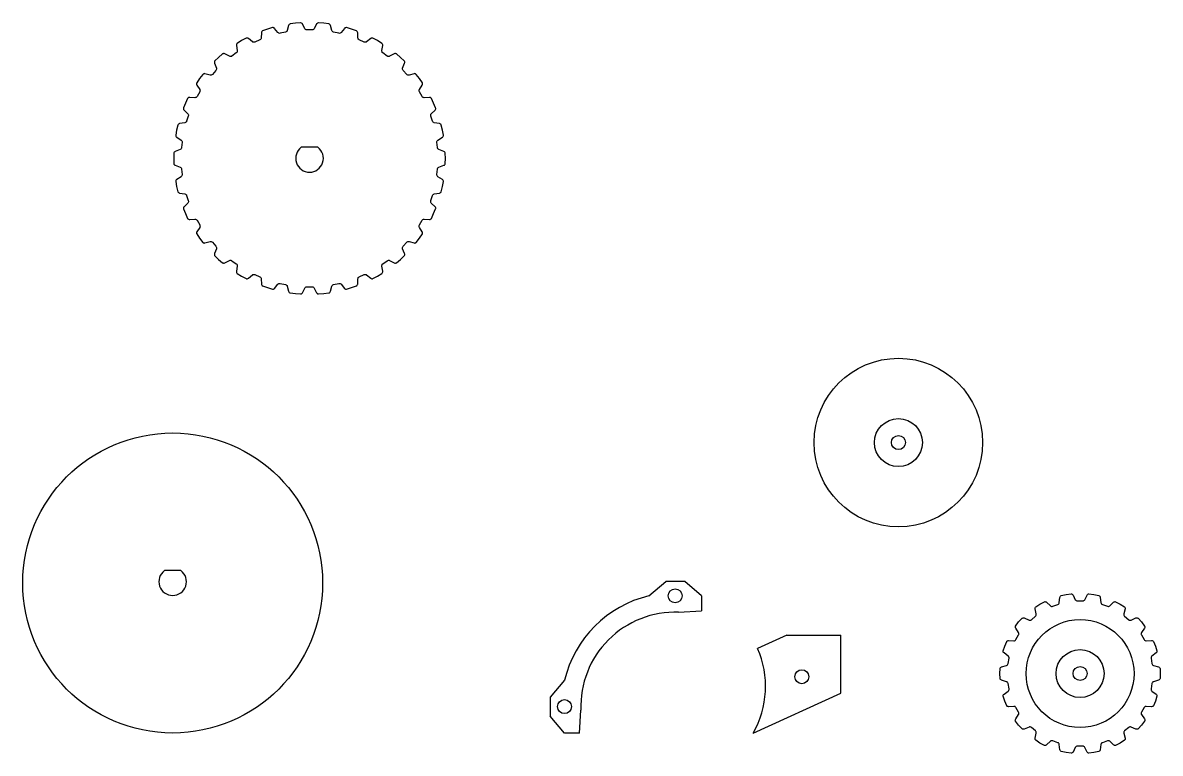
# Model space of a CAD drawing. Header units: inches. Extents: x 4 to 57.7, y -1.6 to 9.6.
# Drawn here: x 3.97 to 11.8, y 2.86 to 7.89 of the extents above; entities that cross this region are included whole.
import ezdxf

# ---------------------------------------------------------------- set-up
doc = ezdxf.new("R2010")
doc.units = ezdxf.units.IN
doc.header["$MEASUREMENT"] = 0
doc.layers.get('0').update_dxf_attribs({"lineweight": 25, "true_color": 0xffffff})

msp = doc.modelspace()

# ---------------------------------------------------------------- linework, layer by layer
at = {"color": 7, "true_color": 0x000000}
for p, q in [((5.6537, 7.8471), (5.6199, 7.8352)), ((5.688, 7.8573), (5.6537, 7.8471)), ((5.6913, 7.8576), (5.688, 7.8573)), ((5.6956, 7.8567), (5.6913, 7.8576)), ((5.6994, 7.8548), (5.6956, 7.8567)), ((5.7026, 7.8518), (5.6994, 7.8548)), ((5.7251, 7.8235), (5.7026, 7.8518)), ((5.7895, 7.8372), (5.7878, 7.8332)), ((5.7985, 7.8722), (5.7895, 7.8372)), ((5.8002, 7.8762), (5.7985, 7.8722)), ((5.8029, 7.8795), (5.8002, 7.8762)), ((5.8065, 7.8821), (5.8029, 7.8795)), ((5.8096, 7.8832), (5.8065, 7.8821)), ((5.8451, 7.8878), (5.8096, 7.8832)), ((5.8808, 7.8906), (5.8451, 7.8878)), ((5.884, 7.8902), (5.8808, 7.8906)), ((5.8881, 7.8885), (5.884, 7.8902)), ((5.8914, 7.8858), (5.8881, 7.8885)), ((5.8939, 7.8822), (5.8914, 7.8858)), ((5.91, 7.8499), (5.8939, 7.8822)), ((5.9125, 7.8463), (5.91, 7.8499)), ((5.9158, 7.8436), (5.9125, 7.8463)), ((5.9199, 7.8419), (5.9158, 7.8436)), ((5.9243, 7.8413), (5.9199, 7.8419)), ((5.9615, 7.8413), (5.9243, 7.8413)), ((5.966, 7.8419), (5.9615, 7.8413)), ((5.9701, 7.8436), (5.966, 7.8419)), ((5.9734, 7.8463), (5.9701, 7.8436)), ((5.9759, 7.8499), (5.9734, 7.8463)), ((5.992, 7.8822), (5.9759, 7.8499)), ((5.9945, 7.8858), (5.992, 7.8822)), ((5.9978, 7.8885), (5.9945, 7.8858)), ((6.0019, 7.8902), (5.9978, 7.8885)), ((6.0051, 7.8906), (6.0019, 7.8902)), ((6.0408, 7.8878), (6.0051, 7.8906)), ((6.0763, 7.8832), (6.0408, 7.8878)), ((6.0793, 7.8821), (6.0763, 7.8832)), ((6.0829, 7.8795), (6.0793, 7.8821)), ((6.0857, 7.8762), (6.0829, 7.8795)), ((6.0874, 7.8722), (6.0857, 7.8762)), ((6.0964, 7.8372), (6.0874, 7.8722)), ((6.098, 7.8332), (6.0964, 7.8372)), ((6.1833, 7.8518), (6.1608, 7.8235)), ((6.1865, 7.8548), (6.1833, 7.8518)), ((6.1903, 7.8567), (6.1865, 7.8548)), ((6.1946, 7.8576), (6.1903, 7.8567)), ((6.1979, 7.8573), (6.1946, 7.8576)), ((6.2322, 7.8471), (6.1979, 7.8573)), ((6.266, 7.8352), (6.2322, 7.8471)), ((5.4749, 7.7676), (5.4444, 7.7488)), ((5.5064, 7.7846), (5.4749, 7.7676)), ((5.5095, 7.7856), (5.5064, 7.7846)), ((5.5139, 7.7856), (5.5095, 7.7856)), ((5.5181, 7.7845), (5.5139, 7.7856)), ((5.5218, 7.7823), (5.5181, 7.7845)), ((5.5496, 7.7592), (5.5218, 7.7823)), ((5.5533, 7.757), (5.5496, 7.7592)), ((5.6002, 7.7724), (5.5662, 7.7572)), ((5.6041, 7.7748), (5.6002, 7.7724)), ((5.6071, 7.778), (5.6041, 7.7748)), ((5.609, 7.7818), (5.6071, 7.778)), ((5.6099, 7.7861), (5.609, 7.7818)), ((5.6114, 7.8222), (5.6099, 7.7861)), ((5.6122, 7.8264), (5.6114, 7.8222)), ((5.6142, 7.8303), (5.6122, 7.8264)), ((5.6172, 7.8335), (5.6142, 7.8303)), ((5.6199, 7.8352), (5.6172, 7.8335)), ((5.7282, 7.8205), (5.7251, 7.8235)), ((5.7321, 7.8186), (5.7282, 7.8205)), ((5.7364, 7.8177), (5.7321, 7.8186)), ((5.7409, 7.8181), (5.7364, 7.8177)), ((5.7773, 7.8258), (5.7409, 7.8181)), ((5.7815, 7.8273), (5.7773, 7.8258)), ((5.7851, 7.8299), (5.7815, 7.8273)), ((5.7878, 7.8332), (5.7851, 7.8299)), ((6.1008, 7.8299), (6.098, 7.8332)), ((6.1044, 7.8273), (6.1008, 7.8299)), ((6.1086, 7.8258), (6.1044, 7.8273)), ((6.145, 7.8181), (6.1086, 7.8258)), ((6.1495, 7.8177), (6.145, 7.8181)), ((6.1538, 7.8186), (6.1495, 7.8177)), ((6.1577, 7.8205), (6.1538, 7.8186)), ((6.1608, 7.8235), (6.1577, 7.8205)), ((6.2687, 7.8335), (6.266, 7.8352)), ((6.2717, 7.8303), (6.2687, 7.8335)), ((6.2737, 7.8264), (6.2717, 7.8303)), ((6.2745, 7.8222), (6.2737, 7.8264)), ((6.276, 7.7861), (6.2745, 7.8222)), ((6.2768, 7.7818), (6.276, 7.7861)), ((6.2788, 7.778), (6.2768, 7.7818)), ((6.2818, 7.7748), (6.2788, 7.778)), ((6.2856, 7.7724), (6.2818, 7.7748)), ((6.3196, 7.7572), (6.2856, 7.7724)), ((6.3362, 7.7592), (6.3325, 7.757)), ((6.3641, 7.7823), (6.3362, 7.7592)), ((6.3678, 7.7845), (6.3641, 7.7823)), ((6.372, 7.7856), (6.3678, 7.7845)), ((6.3764, 7.7856), (6.372, 7.7856)), ((6.3795, 7.7846), (6.3764, 7.7856)), ((6.411, 7.7676), (6.3795, 7.7846)), ((6.4415, 7.7488), (6.411, 7.7676)), ((5.4382, 7.6833), (5.4081, 7.6614)), ((5.4414, 7.6864), (5.4382, 7.6833)), ((5.4398, 7.7428), (5.4386, 7.7387)), ((5.4386, 7.7387), (5.4387, 7.7343)), ((5.4387, 7.7343), (5.4447, 7.6987)), ((5.442, 7.7466), (5.4398, 7.7428)), ((5.4437, 7.6902), (5.4414, 7.6864)), ((5.4444, 7.7488), (5.442, 7.7466)), ((5.4448, 7.6944), (5.4437, 7.6902)), ((5.4447, 7.6987), (5.4448, 7.6944)), ((5.5575, 7.7559), (5.5533, 7.757)), ((5.5619, 7.756), (5.5575, 7.7559)), ((5.5662, 7.7572), (5.5619, 7.756)), ((6.324, 7.756), (6.3196, 7.7572)), ((6.3284, 7.7559), (6.324, 7.756)), ((6.3325, 7.757), (6.3284, 7.7559)), ((6.4411, 7.6987), (6.4472, 7.7343)), ((6.4411, 7.6944), (6.4411, 7.6987)), ((6.4422, 7.6902), (6.4411, 7.6944)), ((6.4438, 7.7466), (6.4415, 7.7488)), ((6.4444, 7.6864), (6.4422, 7.6902)), ((6.4461, 7.7428), (6.4438, 7.7466)), ((6.4477, 7.6833), (6.4444, 7.6864)), ((6.4472, 7.7387), (6.4461, 7.7428)), ((6.4472, 7.7343), (6.4472, 7.7387)), ((6.4778, 7.6614), (6.4477, 7.6833)), ((5.2874, 7.621), (5.2871, 7.6167)), ((5.2871, 7.6167), (5.2881, 7.6125)), ((5.2888, 7.6252), (5.2874, 7.621)), ((5.2881, 7.6125), (5.3014, 7.5789)), ((5.2906, 7.6279), (5.2888, 7.6252)), ((5.3166, 7.6525), (5.2906, 7.6279)), ((5.3438, 7.6758), (5.3166, 7.6525)), ((5.3467, 7.6773), (5.3438, 7.6758)), ((5.351, 7.6783), (5.3467, 7.6773)), ((5.3553, 7.6781), (5.351, 7.6783)), ((5.3594, 7.6767), (5.3553, 7.6781)), ((5.3914, 7.6599), (5.3594, 7.6767)), ((5.3955, 7.6585), (5.3914, 7.6599)), ((5.3998, 7.6583), (5.3955, 7.6585)), ((5.4041, 7.6593), (5.3998, 7.6583)), ((5.4081, 7.6614), (5.4041, 7.6593)), ((6.4818, 7.6593), (6.4778, 7.6614)), ((6.4861, 7.6583), (6.4818, 7.6593)), ((6.4904, 7.6585), (6.4861, 7.6583)), ((6.4945, 7.6599), (6.4904, 7.6585)), ((6.5265, 7.6767), (6.4945, 7.6599)), ((6.5306, 7.6781), (6.5265, 7.6767)), ((6.5349, 7.6783), (6.5306, 7.6781)), ((6.5392, 7.6773), (6.5349, 7.6783)), ((6.542, 7.6758), (6.5392, 7.6773)), ((6.5693, 7.6525), (6.542, 7.6758)), ((6.5953, 7.6279), (6.5693, 7.6525)), ((6.5845, 7.5789), (6.5978, 7.6125)), ((6.5971, 7.6252), (6.5953, 7.6279)), ((6.5985, 7.621), (6.5971, 7.6252)), ((6.5978, 7.6125), (6.5987, 7.6167)), ((6.5987, 7.6167), (6.5985, 7.621)), ((5.2075, 7.5355), (5.1857, 7.5071)), ((5.2099, 7.5376), (5.2075, 7.5355)), ((5.2139, 7.5395), (5.2099, 7.5376)), ((5.2182, 7.5402), (5.2139, 7.5395)), ((5.2225, 7.5396), (5.2182, 7.5402)), ((5.2573, 7.5299), (5.2225, 7.5396)), ((5.2616, 7.5294), (5.2573, 7.5299)), ((5.2659, 7.5301), (5.2616, 7.5294)), ((5.2698, 7.5319), (5.2659, 7.5301)), ((5.2733, 7.5348), (5.2698, 7.5319)), ((5.2982, 7.5625), (5.2733, 7.5348)), ((5.3007, 7.5662), (5.2982, 7.5625)), ((5.3021, 7.5704), (5.3007, 7.5662)), ((5.3014, 7.5789), (5.3024, 7.5747)), ((5.3024, 7.5747), (5.3021, 7.5704)), ((6.5835, 7.5747), (6.5845, 7.5789)), ((6.5837, 7.5704), (6.5835, 7.5747)), ((6.5852, 7.5662), (6.5837, 7.5704)), ((6.5877, 7.5625), (6.5852, 7.5662)), ((6.6126, 7.5348), (6.5877, 7.5625)), ((6.616, 7.5319), (6.6126, 7.5348)), ((6.62, 7.5301), (6.616, 7.5319)), ((6.6243, 7.5294), (6.62, 7.5301)), ((6.6286, 7.5299), (6.6243, 7.5294)), ((6.6634, 7.5396), (6.6286, 7.5299)), ((6.6677, 7.5402), (6.6634, 7.5396)), ((6.672, 7.5395), (6.6677, 7.5402)), ((6.6759, 7.5376), (6.672, 7.5395)), ((6.6784, 7.5355), (6.6759, 7.5376)), ((6.7002, 7.5071), (6.6784, 7.5355)), ((5.1641, 7.4746), (5.1636, 7.4702)), ((5.1636, 7.4702), (5.1643, 7.466)), ((5.1654, 7.4776), (5.1641, 7.4746)), ((5.1643, 7.466), (5.1661, 7.462)), ((5.1857, 7.5071), (5.1654, 7.4776)), ((5.1661, 7.462), (5.1861, 7.4319)), ((6.6998, 7.4319), (6.7198, 7.462)), ((6.7205, 7.4776), (6.7002, 7.5071)), ((6.7198, 7.462), (6.7216, 7.466)), ((6.7217, 7.4746), (6.7205, 7.4776)), ((6.7216, 7.466), (6.7223, 7.4702)), ((6.7223, 7.4702), (6.7217, 7.4746)), ((5.1032, 7.37), (5.0878, 7.3376)), ((5.1052, 7.3725), (5.1032, 7.37)), ((5.1087, 7.3752), (5.1052, 7.3725)), ((5.1128, 7.3767), (5.1087, 7.3752)), ((5.1171, 7.3771), (5.1128, 7.3767)), ((5.1532, 7.3748), (5.1171, 7.3771)), ((5.1575, 7.3752), (5.1532, 7.3748)), ((5.1615, 7.3768), (5.1575, 7.3752)), ((5.165, 7.3794), (5.1615, 7.3768)), ((5.1678, 7.383), (5.165, 7.3794)), ((5.1864, 7.4152), (5.1678, 7.383)), ((5.1861, 7.4319), (5.1879, 7.428)), ((5.1881, 7.4194), (5.1864, 7.4152)), ((5.1879, 7.428), (5.1886, 7.4237)), ((5.1886, 7.4237), (5.1881, 7.4194)), ((6.6973, 7.4237), (6.6979, 7.428)), ((6.6978, 7.4194), (6.6973, 7.4237)), ((6.6995, 7.4152), (6.6978, 7.4194)), ((6.6979, 7.428), (6.6998, 7.4319)), ((6.7181, 7.383), (6.6995, 7.4152)), ((6.7209, 7.3794), (6.7181, 7.383)), ((6.7244, 7.3768), (6.7209, 7.3794)), ((6.7284, 7.3752), (6.7244, 7.3768)), ((6.7327, 7.3748), (6.7284, 7.3752)), ((6.7688, 7.3771), (6.7327, 7.3748)), ((6.7731, 7.3767), (6.7688, 7.3771)), ((6.7771, 7.3752), (6.7731, 7.3767)), ((6.7807, 7.3725), (6.7771, 7.3752)), ((6.7826, 7.37), (6.7807, 7.3725)), ((6.7981, 7.3376), (6.7826, 7.37)), ((5.0741, 7.3046), (5.0735, 7.3014)), ((5.0735, 7.3014), (5.0739, 7.297)), ((5.0739, 7.297), (5.0755, 7.2929)), ((5.0878, 7.3376), (5.0741, 7.3046)), ((5.0755, 7.2929), (5.0781, 7.2895)), ((5.0781, 7.2895), (5.1039, 7.2642)), ((6.782, 7.2642), (6.8078, 7.2895)), ((6.8118, 7.3046), (6.7981, 7.3376)), ((6.8078, 7.2895), (6.8104, 7.2929)), ((6.8104, 7.2929), (6.812, 7.297)), ((6.8123, 7.3014), (6.8118, 7.3046)), ((6.812, 7.297), (6.8123, 7.3014)), ((5.0961, 7.2125), (5.0942, 7.2084)), ((5.1076, 7.2479), (5.0961, 7.2125)), ((5.1039, 7.2642), (5.1065, 7.2607)), ((5.1065, 7.2607), (5.108, 7.2567)), ((5.1084, 7.2523), (5.1076, 7.2479)), ((5.108, 7.2567), (5.1084, 7.2523)), ((6.7775, 7.2523), (6.7779, 7.2567)), ((6.7783, 7.2479), (6.7775, 7.2523)), ((6.7779, 7.2567), (6.7794, 7.2607)), ((6.7898, 7.2125), (6.7783, 7.2479)), ((6.7794, 7.2607), (6.782, 7.2642)), ((6.7917, 7.2084), (6.7898, 7.2125)), ((5.0274, 7.1515), (5.0208, 7.1163)), ((5.0357, 7.1864), (5.0274, 7.1515)), ((5.0371, 7.1893), (5.0357, 7.1864)), ((5.04, 7.1926), (5.0371, 7.1893)), ((5.0436, 7.195), (5.04, 7.1926)), ((5.0478, 7.1962), (5.0436, 7.195)), ((5.0835, 7.2015), (5.0478, 7.1962)), ((5.0877, 7.2028), (5.0835, 7.2015)), ((5.0913, 7.2051), (5.0877, 7.2028)), ((5.0942, 7.2084), (5.0913, 7.2051)), ((6.7946, 7.2051), (6.7917, 7.2084)), ((6.7982, 7.2028), (6.7946, 7.2051)), ((6.8024, 7.2015), (6.7982, 7.2028)), ((6.8381, 7.1962), (6.8024, 7.2015)), ((6.8423, 7.195), (6.8381, 7.1962)), ((6.8459, 7.1926), (6.8423, 7.195)), ((6.8488, 7.1893), (6.8459, 7.1926)), ((6.8502, 7.1864), (6.8488, 7.1893)), ((6.8585, 7.1515), (6.8502, 7.1864)), ((6.8651, 7.1163), (6.8585, 7.1515)), ((5.0208, 7.1163), (5.0209, 7.1131)), ((5.0209, 7.1131), (5.0222, 7.1089)), ((5.0222, 7.1089), (5.0245, 7.1052)), ((5.0245, 7.1052), (5.0278, 7.1024)), ((5.0278, 7.1024), (5.0583, 7.083)), ((5.0583, 7.083), (5.0616, 7.0802)), ((5.0654, 7.0679), (5.0615, 7.0309)), ((5.0616, 7.0802), (5.0639, 7.0766)), ((5.0639, 7.0766), (5.0652, 7.0724)), ((5.0652, 7.0724), (5.0654, 7.0679)), ((6.8205, 7.0679), (6.8206, 7.0724)), ((6.8244, 7.0309), (6.8205, 7.0679)), ((6.8206, 7.0724), (6.8219, 7.0766)), ((6.8219, 7.0766), (6.8243, 7.0802)), ((6.8243, 7.0802), (6.8275, 7.083)), ((6.8275, 7.083), (6.8581, 7.1024)), ((6.8581, 7.1024), (6.8613, 7.1052)), ((6.8613, 7.1052), (6.8637, 7.1089)), ((6.8637, 7.1089), (6.865, 7.1131)), ((6.865, 7.1131), (6.8651, 7.1163)), ((5.0078, 6.9927), (5.0069, 6.9569)), ((5.0086, 6.9959), (5.0078, 6.9927)), ((5.0107, 6.9997), (5.0086, 6.9959)), ((5.0138, 7.0028), (5.0107, 6.9997)), ((5.0176, 7.0049), (5.0138, 7.0028)), ((5.0514, 7.0175), (5.0176, 7.0049)), ((5.0552, 7.0196), (5.0514, 7.0175)), ((5.0583, 7.0226), (5.0552, 7.0196)), ((5.0604, 7.0265), (5.0583, 7.0226)), ((5.0615, 7.0309), (5.0604, 7.0265)), ((6.8255, 7.0265), (6.8244, 7.0309)), ((6.8276, 7.0226), (6.8255, 7.0265)), ((6.8307, 7.0196), (6.8276, 7.0226)), ((6.8344, 7.0175), (6.8307, 7.0196)), ((6.8683, 7.0049), (6.8344, 7.0175)), ((6.8721, 7.0028), (6.8683, 7.0049)), ((6.8751, 6.9997), (6.8721, 7.0028)), ((6.8773, 6.9959), (6.8751, 6.9997)), ((6.8781, 6.9927), (6.8773, 6.9959)), ((6.879, 6.9569), (6.8781, 6.9927)), ((5.0069, 6.9569), (5.0078, 6.9211)), ((5.0078, 6.9211), (5.0086, 6.918)), ((5.0086, 6.918), (5.0107, 6.9141)), ((5.0107, 6.9141), (5.0138, 6.9111)), ((5.0138, 6.9111), (5.0176, 6.909)), ((5.0176, 6.909), (5.0514, 6.8964)), ((6.8344, 6.8964), (6.8683, 6.909)), ((6.8683, 6.909), (6.8721, 6.9111)), ((6.8721, 6.9111), (6.8751, 6.9141)), ((6.8751, 6.9141), (6.8773, 6.918)), ((6.8773, 6.918), (6.8781, 6.9211)), ((6.8781, 6.9211), (6.879, 6.9569)), ((5.0583, 6.8308), (5.0278, 6.8114)), ((5.0514, 6.8964), (5.0552, 6.8943)), ((5.0552, 6.8943), (5.0583, 6.8912)), ((5.0583, 6.8912), (5.0604, 6.8874)), ((5.0616, 6.8336), (5.0583, 6.8308)), ((5.0604, 6.8874), (5.0615, 6.883)), ((5.0615, 6.883), (5.0654, 6.846)), ((5.0639, 6.8373), (5.0616, 6.8336)), ((5.0652, 6.8415), (5.0639, 6.8373)), ((5.0654, 6.846), (5.0652, 6.8415)), ((6.8205, 6.846), (6.8244, 6.883)), ((6.8206, 6.8415), (6.8205, 6.846)), ((6.8219, 6.8373), (6.8206, 6.8415)), ((6.8243, 6.8336), (6.8219, 6.8373)), ((6.8275, 6.8308), (6.8243, 6.8336)), ((6.8244, 6.883), (6.8255, 6.8874)), ((6.8255, 6.8874), (6.8276, 6.8912)), ((6.8581, 6.8114), (6.8275, 6.8308)), ((6.8276, 6.8912), (6.8307, 6.8943)), ((6.8307, 6.8943), (6.8344, 6.8964)), ((5.0209, 6.8008), (5.0208, 6.7975)), ((5.0208, 6.7975), (5.0274, 6.7623)), ((5.0222, 6.8049), (5.0209, 6.8008)), ((5.0245, 6.8086), (5.0222, 6.8049)), ((5.0278, 6.8114), (5.0245, 6.8086)), ((5.0274, 6.7623), (5.0357, 6.7275)), ((6.8502, 6.7275), (6.8585, 6.7623)), ((6.8613, 6.8086), (6.8581, 6.8114)), ((6.8585, 6.7623), (6.8651, 6.7975)), ((6.8637, 6.805), (6.8613, 6.8086)), ((6.865, 6.8008), (6.8637, 6.805)), ((6.8651, 6.7975), (6.865, 6.8008)), ((5.0357, 6.7275), (5.0371, 6.7245)), ((5.0371, 6.7245), (5.04, 6.7212)), ((5.04, 6.7212), (5.0436, 6.7189)), ((5.0436, 6.7189), (5.0478, 6.7176)), ((5.0478, 6.7176), (5.0835, 6.7123)), ((5.0835, 6.7123), (5.0877, 6.7111)), ((5.0877, 6.7111), (5.0913, 6.7087)), ((5.0913, 6.7087), (5.0942, 6.7054)), ((5.0942, 6.7054), (5.0961, 6.7013)), ((5.0961, 6.7013), (5.1076, 6.6659)), ((5.1076, 6.6659), (5.1084, 6.6615)), ((6.7775, 6.6615), (6.7783, 6.6659)), ((6.7783, 6.6659), (6.7898, 6.7013)), ((6.7898, 6.7013), (6.7917, 6.7054)), ((6.7917, 6.7054), (6.7946, 6.7087)), ((6.7946, 6.7087), (6.7982, 6.7111)), ((6.7982, 6.7111), (6.8024, 6.7123)), ((6.8024, 6.7123), (6.8381, 6.7176)), ((6.8381, 6.7176), (6.8423, 6.7189)), ((6.8423, 6.7189), (6.8459, 6.7212)), ((6.8459, 6.7212), (6.8488, 6.7245)), ((6.8488, 6.7245), (6.8502, 6.7275)), ((5.0739, 6.6168), (5.0735, 6.6125)), ((5.0735, 6.6125), (5.0741, 6.6093)), ((5.0755, 6.6209), (5.0739, 6.6168)), ((5.0741, 6.6093), (5.0878, 6.5762)), ((5.0781, 6.6243), (5.0755, 6.6209)), ((5.1039, 6.6496), (5.0781, 6.6243)), ((5.1065, 6.6531), (5.1039, 6.6496)), ((5.108, 6.6571), (5.1065, 6.6531)), ((5.1084, 6.6615), (5.108, 6.6571)), ((6.7779, 6.6571), (6.7775, 6.6615)), ((6.7794, 6.6531), (6.7779, 6.6571)), ((6.782, 6.6496), (6.7794, 6.6531)), ((6.8078, 6.6243), (6.782, 6.6496)), ((6.7981, 6.5762), (6.8118, 6.6093)), ((6.8104, 6.6209), (6.8078, 6.6243)), ((6.812, 6.6168), (6.8104, 6.6209)), ((6.8118, 6.6093), (6.8123, 6.6125)), ((6.8123, 6.6125), (6.812, 6.6168)), ((5.0878, 6.5762), (5.1032, 6.5439)), ((5.1032, 6.5439), (5.1052, 6.5413)), ((5.1052, 6.5413), (5.1087, 6.5387)), ((5.1087, 6.5387), (5.1128, 6.5371)), ((5.1128, 6.5371), (5.1171, 6.5367)), ((5.1171, 6.5367), (5.1532, 6.539)), ((5.1532, 6.539), (5.1575, 6.5386)), ((5.1575, 6.5386), (5.1615, 6.5371)), ((5.1615, 6.5371), (5.165, 6.5344)), ((5.165, 6.5344), (5.1678, 6.5308)), ((5.1678, 6.5308), (5.1864, 6.4986)), ((6.6995, 6.4986), (6.7181, 6.5308)), ((6.7181, 6.5308), (6.7209, 6.5344)), ((6.7209, 6.5344), (6.7244, 6.5371)), ((6.7244, 6.5371), (6.7284, 6.5386)), ((6.7284, 6.5386), (6.7327, 6.539)), ((6.7327, 6.539), (6.7688, 6.5367)), ((6.7688, 6.5367), (6.7731, 6.5371)), ((6.7731, 6.5371), (6.7772, 6.5387)), ((6.7772, 6.5387), (6.7807, 6.5413)), ((6.7807, 6.5413), (6.7826, 6.5439)), ((6.7826, 6.5439), (6.7981, 6.5762)), ((5.1643, 6.4479), (5.1636, 6.4436)), ((5.1636, 6.4436), (5.1641, 6.4392)), ((5.1641, 6.4392), (5.1654, 6.4362)), ((5.1661, 6.4518), (5.1643, 6.4479)), ((5.1654, 6.4362), (5.1857, 6.4067)), ((5.1861, 6.4819), (5.1661, 6.4518)), ((5.1879, 6.4858), (5.1861, 6.4819)), ((5.1864, 6.4986), (5.1881, 6.4944)), ((5.1886, 6.4901), (5.1879, 6.4858)), ((5.1881, 6.4944), (5.1886, 6.4901)), ((6.6973, 6.4901), (6.6978, 6.4944)), ((6.6979, 6.4858), (6.6973, 6.4901)), ((6.6978, 6.4944), (6.6995, 6.4986)), ((6.6998, 6.4819), (6.6979, 6.4858)), ((6.7198, 6.4518), (6.6998, 6.4819)), ((6.7002, 6.4067), (6.7205, 6.4362)), ((6.7216, 6.4479), (6.7198, 6.4518)), ((6.7205, 6.4362), (6.7217, 6.4392)), ((6.7223, 6.4436), (6.7216, 6.4479)), ((6.7217, 6.4392), (6.7223, 6.4436)), ((5.1857, 6.4067), (5.2075, 6.3783)), ((5.2075, 6.3783), (5.2099, 6.3762)), ((5.2099, 6.3762), (5.2139, 6.3744)), ((5.2139, 6.3744), (5.2182, 6.3737)), ((5.2182, 6.3737), (5.2225, 6.3742)), ((5.2225, 6.3742), (5.2573, 6.3839)), ((5.2573, 6.3839), (5.2616, 6.3844)), ((5.2616, 6.3844), (5.2659, 6.3837)), ((5.2659, 6.3837), (5.2698, 6.3819)), ((5.2698, 6.3819), (5.2733, 6.379)), ((5.2733, 6.379), (5.2982, 6.3513)), ((5.2982, 6.3513), (5.3007, 6.3476)), ((6.5852, 6.3476), (6.5877, 6.3513)), ((6.5877, 6.3513), (6.6126, 6.379)), ((6.6126, 6.379), (6.616, 6.3819)), ((6.616, 6.3819), (6.62, 6.3837)), ((6.62, 6.3837), (6.6243, 6.3844)), ((6.6243, 6.3844), (6.6286, 6.3839)), ((6.6286, 6.3839), (6.6634, 6.3742)), ((6.6634, 6.3742), (6.6677, 6.3737)), ((6.6677, 6.3737), (6.672, 6.3744)), ((6.672, 6.3744), (6.6759, 6.3762)), ((6.6759, 6.3762), (6.6784, 6.3783)), ((6.6784, 6.3783), (6.7002, 6.4067)), ((5.2881, 6.3013), (5.2871, 6.2971)), ((5.2871, 6.2971), (5.2874, 6.2928)), ((5.2874, 6.2928), (5.2888, 6.2886)), ((5.3014, 6.3349), (5.2881, 6.3013)), ((5.2888, 6.2886), (5.2906, 6.2859)), ((5.2906, 6.2859), (5.3166, 6.2613)), ((5.3007, 6.3476), (5.3021, 6.3435)), ((5.3024, 6.3391), (5.3014, 6.3349)), ((5.3021, 6.3435), (5.3024, 6.3391)), ((6.5693, 6.2613), (6.5953, 6.2859)), ((6.5835, 6.3391), (6.5837, 6.3435)), ((6.5845, 6.3349), (6.5835, 6.3391)), ((6.5837, 6.3435), (6.5852, 6.3476)), ((6.5978, 6.3013), (6.5845, 6.3349)), ((6.5953, 6.2859), (6.5971, 6.2886)), ((6.5971, 6.2886), (6.5985, 6.2928)), ((6.5988, 6.2971), (6.5978, 6.3013)), ((6.5985, 6.2928), (6.5988, 6.2971)), ((5.3166, 6.2613), (5.3438, 6.238)), ((5.3438, 6.238), (5.3467, 6.2365)), ((5.3467, 6.2365), (5.351, 6.2355)), ((5.351, 6.2355), (5.3553, 6.2357)), ((5.3553, 6.2357), (5.3594, 6.2371)), ((5.3594, 6.2371), (5.3914, 6.2539)), ((5.3914, 6.2539), (5.3955, 6.2553)), ((5.3955, 6.2553), (5.3998, 6.2555)), ((5.3998, 6.2555), (5.4041, 6.2545)), ((5.4041, 6.2545), (5.4081, 6.2524)), ((5.4081, 6.2524), (5.4382, 6.2305)), ((5.4382, 6.2305), (5.4414, 6.2274)), ((5.4447, 6.2151), (5.4387, 6.1795)), ((5.4414, 6.2274), (5.4437, 6.2236)), ((5.4437, 6.2236), (5.4448, 6.2195)), ((5.4448, 6.2195), (5.4447, 6.2151)), ((6.4411, 6.2195), (6.4422, 6.2236)), ((6.4411, 6.2151), (6.4411, 6.2195)), ((6.4472, 6.1795), (6.4411, 6.2151)), ((6.4422, 6.2236), (6.4444, 6.2274)), ((6.4444, 6.2274), (6.4477, 6.2305)), ((6.4477, 6.2305), (6.4778, 6.2524)), ((6.4778, 6.2524), (6.4818, 6.2545)), ((6.4818, 6.2545), (6.4861, 6.2555)), ((6.4861, 6.2555), (6.4904, 6.2553)), ((6.4904, 6.2553), (6.4945, 6.2539)), ((6.4945, 6.2539), (6.5265, 6.2371)), ((6.5265, 6.2371), (6.5306, 6.2357)), ((6.5306, 6.2357), (6.5349, 6.2355)), ((6.5349, 6.2355), (6.5392, 6.2365)), ((6.5392, 6.2365), (6.542, 6.238)), ((6.542, 6.238), (6.5693, 6.2613)), ((5.4387, 6.1795), (5.4386, 6.1752)), ((5.4386, 6.1752), (5.4398, 6.171)), ((5.4398, 6.171), (5.442, 6.1672)), ((5.442, 6.1672), (5.4444, 6.165)), ((5.4444, 6.165), (5.4749, 6.1463)), ((5.4749, 6.1463), (5.5064, 6.1292)), ((5.5064, 6.1292), (5.5095, 6.1283)), ((5.5095, 6.1283), (5.5139, 6.1282)), ((5.5139, 6.1282), (5.5181, 6.1293)), ((5.5181, 6.1293), (5.5218, 6.1315)), ((5.5218, 6.1315), (5.5496, 6.1546)), ((5.5496, 6.1546), (5.5533, 6.1568)), ((5.5533, 6.1568), (5.5575, 6.1579)), ((5.5575, 6.1579), (5.5619, 6.1578)), ((5.5619, 6.1578), (5.5662, 6.1566)), ((5.5662, 6.1566), (5.6002, 6.1414)), ((5.6002, 6.1414), (5.6041, 6.1391)), ((5.6041, 6.1391), (5.6071, 6.1359)), ((5.6071, 6.1359), (5.609, 6.132)), ((5.609, 6.132), (5.6099, 6.1278)), ((5.6099, 6.1278), (5.6114, 6.0917)), ((6.2745, 6.0917), (6.276, 6.1278)), ((6.276, 6.1278), (6.2768, 6.132)), ((6.2768, 6.132), (6.2788, 6.1359)), ((6.2788, 6.1359), (6.2818, 6.1391)), ((6.2818, 6.1391), (6.2856, 6.1414)), ((6.2856, 6.1414), (6.3196, 6.1566)), ((6.3196, 6.1566), (6.324, 6.1578)), ((6.324, 6.1578), (6.3284, 6.1579)), ((6.3284, 6.1579), (6.3325, 6.1568)), ((6.3325, 6.1568), (6.3362, 6.1546)), ((6.3362, 6.1546), (6.3641, 6.1315)), ((6.3641, 6.1315), (6.3678, 6.1293)), ((6.3678, 6.1293), (6.372, 6.1282)), ((6.372, 6.1282), (6.3764, 6.1283)), ((6.3764, 6.1283), (6.3795, 6.1292)), ((6.3795, 6.1292), (6.411, 6.1463)), ((6.411, 6.1463), (6.4415, 6.165)), ((6.4415, 6.165), (6.4439, 6.1672)), ((6.4439, 6.1672), (6.4461, 6.171)), ((6.4461, 6.171), (6.4472, 6.1752)), ((6.4472, 6.1752), (6.4472, 6.1795)), ((5.6114, 6.0917), (5.6122, 6.0874)), ((5.6122, 6.0874), (5.6142, 6.0836)), ((5.6142, 6.0836), (5.6172, 6.0803)), ((5.6172, 6.0803), (5.6199, 6.0786)), ((5.6199, 6.0786), (5.6537, 6.0667)), ((5.6537, 6.0667), (5.688, 6.0565)), ((5.688, 6.0565), (5.6913, 6.0563)), ((5.6913, 6.0563), (5.6956, 6.0571)), ((5.6956, 6.0571), (5.6994, 6.0591)), ((5.6994, 6.0591), (5.7026, 6.062)), ((5.7026, 6.062), (5.7251, 6.0903)), ((5.7251, 6.0903), (5.7282, 6.0933)), ((5.7282, 6.0933), (5.7321, 6.0952)), ((5.7321, 6.0952), (5.7364, 6.0961)), ((5.7364, 6.0961), (5.7409, 6.0958)), ((5.7409, 6.0958), (5.7773, 6.088)), ((5.7773, 6.088), (5.7815, 6.0865)), ((5.7815, 6.0865), (5.7851, 6.084)), ((5.7851, 6.084), (5.7878, 6.0806)), ((5.7878, 6.0806), (5.7895, 6.0766)), ((5.7895, 6.0766), (5.7985, 6.0416)), ((5.7985, 6.0416), (5.8002, 6.0376)), ((5.8002, 6.0376), (5.8029, 6.0343)), ((5.8939, 6.0316), (5.91, 6.064)), ((5.91, 6.064), (5.9125, 6.0675)), ((5.9125, 6.0675), (5.9158, 6.0702)), ((5.9158, 6.0702), (5.9199, 6.0719)), ((5.9199, 6.0719), (5.9243, 6.0726)), ((5.9243, 6.0726), (5.9615, 6.0726)), ((5.9615, 6.0726), (5.966, 6.0719)), ((5.966, 6.0719), (5.9701, 6.0702)), ((5.9701, 6.0702), (5.9734, 6.0675)), ((5.9734, 6.0675), (5.9759, 6.064)), ((5.9759, 6.064), (5.992, 6.0316)), ((6.0829, 6.0343), (6.0857, 6.0376)), ((6.0857, 6.0376), (6.0874, 6.0416)), ((6.0874, 6.0416), (6.0964, 6.0766)), ((6.0964, 6.0766), (6.098, 6.0806)), ((6.098, 6.0806), (6.1008, 6.084)), ((6.1008, 6.084), (6.1044, 6.0865)), ((6.1044, 6.0865), (6.1086, 6.088)), ((6.1086, 6.088), (6.145, 6.0958)), ((6.145, 6.0958), (6.1495, 6.0961)), ((6.1495, 6.0961), (6.1538, 6.0952)), ((6.1538, 6.0952), (6.1577, 6.0933)), ((6.1577, 6.0933), (6.1608, 6.0903)), ((6.1608, 6.0903), (6.1833, 6.062)), ((6.1833, 6.062), (6.1865, 6.0591)), ((6.1865, 6.0591), (6.1903, 6.0571)), ((6.1903, 6.0571), (6.1946, 6.0563)), ((6.1946, 6.0563), (6.1979, 6.0565)), ((6.1979, 6.0565), (6.2322, 6.0667)), ((6.2322, 6.0667), (6.266, 6.0786)), ((6.266, 6.0786), (6.2687, 6.0803)), ((6.2687, 6.0803), (6.2717, 6.0836)), ((6.2717, 6.0836), (6.2737, 6.0874)), ((6.2737, 6.0874), (6.2745, 6.0917)), ((5.8029, 6.0343), (5.8065, 6.0318)), ((5.8065, 6.0318), (5.8096, 6.0307)), ((5.8096, 6.0307), (5.8451, 6.026)), ((5.8451, 6.026), (5.8808, 6.0232)), ((5.8808, 6.0232), (5.884, 6.0236)), ((5.884, 6.0236), (5.8881, 6.0253)), ((5.8881, 6.0253), (5.8914, 6.028)), ((5.8914, 6.028), (5.8939, 6.0316)), ((5.992, 6.0316), (5.9945, 6.028)), ((5.9945, 6.028), (5.9978, 6.0253)), ((5.9978, 6.0253), (6.0019, 6.0236)), ((6.0019, 6.0236), (6.0051, 6.0232)), ((6.0051, 6.0232), (6.0408, 6.026)), ((6.0408, 6.026), (6.0763, 6.0307)), ((6.0763, 6.0307), (6.0794, 6.0318)), ((6.0794, 6.0318), (6.0829, 6.0343)), ((8.2805, 3.9444), (8.3968, 4.0436)), ((8.528, 4.0436), (8.3968, 4.0436)), ((8.6443, 3.9444), (8.528, 4.0436)), ((8.6443, 3.9444), (8.6443, 3.8417)), ((11.1085, 3.8983), (11.1125, 3.9339)), ((11.1125, 3.9339), (11.1136, 3.9381)), ((11.1136, 3.9381), (11.1158, 3.9417)), ((11.1158, 3.9417), (11.119, 3.9447)), ((11.119, 3.9447), (11.1215, 3.946)), ((11.1215, 3.946), (11.1557, 3.9536)), ((11.1557, 3.9536), (11.1906, 3.9582)), ((11.1906, 3.9582), (11.1933, 3.9578)), ((11.1933, 3.9578), (11.1973, 3.9561)), ((11.1973, 3.9561), (11.2006, 3.9534)), ((11.2006, 3.9534), (11.2031, 3.9499)), ((11.2031, 3.9499), (11.219, 3.9178)), ((11.2843, 3.9178), (11.3002, 3.9499)), ((11.3002, 3.9499), (11.3027, 3.9534)), ((11.3027, 3.9534), (11.306, 3.9561)), ((11.306, 3.9561), (11.31, 3.9578)), ((11.31, 3.9578), (11.3128, 3.9582)), ((11.3128, 3.9582), (11.3476, 3.9536)), ((11.3476, 3.9536), (11.3819, 3.946)), ((11.3819, 3.946), (11.3843, 3.9447)), ((11.3843, 3.9447), (11.3875, 3.9417)), ((11.3875, 3.9417), (11.3897, 3.9381)), ((11.3897, 3.9381), (11.3908, 3.9339)), ((11.3908, 3.9339), (11.3948, 3.8983)), ((8.486, 3.832), (8.6443, 3.8417)), ((10.9412, 3.859), (10.942, 3.8632)), ((10.9416, 3.8547), (10.9412, 3.859)), ((10.95, 3.8199), (10.9416, 3.8547)), ((10.942, 3.8632), (10.944, 3.8671)), ((10.944, 3.8671), (10.9458, 3.8691)), ((10.9458, 3.8691), (10.9755, 3.888)), ((10.9755, 3.888), (11.0066, 3.9042)), ((11.0066, 3.9042), (11.0093, 3.9048)), ((11.0093, 3.9048), (11.0136, 3.9045)), ((11.0136, 3.9045), (11.0177, 3.9032)), ((11.0177, 3.9032), (11.0212, 3.9007)), ((11.0212, 3.9007), (11.0472, 3.876)), ((11.0472, 3.876), (11.0507, 3.8735)), ((11.0507, 3.8735), (11.0547, 3.8722)), ((11.0547, 3.8722), (11.059, 3.8719)), ((11.059, 3.8719), (11.0634, 3.8729)), ((11.0634, 3.8729), (11.0981, 3.8855)), ((11.0981, 3.8855), (11.102, 3.8876)), ((11.102, 3.8876), (11.1052, 3.8905)), ((11.1052, 3.8905), (11.1074, 3.8942)), ((11.1074, 3.8942), (11.1085, 3.8983)), ((11.219, 3.9178), (11.2215, 3.9143)), ((11.2215, 3.9143), (11.2248, 3.9116)), ((11.2248, 3.9116), (11.2288, 3.9099)), ((11.2288, 3.9099), (11.2332, 3.9093)), ((11.2332, 3.9093), (11.2701, 3.9093)), ((11.2701, 3.9093), (11.2745, 3.9099)), ((11.2745, 3.9099), (11.2785, 3.9116)), ((11.2785, 3.9116), (11.2819, 3.9143)), ((11.2819, 3.9143), (11.2843, 3.9178)), ((11.3948, 3.8983), (11.3959, 3.8942)), ((11.3959, 3.8942), (11.3981, 3.8905)), ((11.3981, 3.8905), (11.4013, 3.8876)), ((11.4013, 3.8876), (11.4053, 3.8855)), ((11.4053, 3.8855), (11.4399, 3.8729)), ((11.4399, 3.8729), (11.4443, 3.8719)), ((11.4443, 3.8719), (11.4486, 3.8722)), ((11.4486, 3.8722), (11.4527, 3.8735)), ((11.4527, 3.8735), (11.4562, 3.876)), ((11.4562, 3.876), (11.4821, 3.9007)), ((11.4821, 3.9007), (11.4856, 3.9032)), ((11.4856, 3.9032), (11.4897, 3.9045)), ((11.4897, 3.9045), (11.494, 3.9048)), ((11.494, 3.9048), (11.4967, 3.9042)), ((11.4967, 3.9042), (11.5279, 3.888)), ((11.5279, 3.888), (11.5575, 3.8691)), ((11.5618, 3.8547), (11.5534, 3.8199)), ((11.5575, 3.8691), (11.5594, 3.8671)), ((11.5594, 3.8671), (11.5613, 3.8632)), ((11.5613, 3.8632), (11.5622, 3.859)), ((11.5622, 3.859), (11.5618, 3.8547)), ((10.8071, 3.7368), (10.8285, 3.7646)), ((10.8285, 3.7646), (10.8522, 3.7905)), ((10.8522, 3.7905), (10.8546, 3.792)), ((10.8546, 3.792), (10.8587, 3.7933)), ((10.8587, 3.7933), (10.863, 3.7934)), ((10.863, 3.7934), (10.8671, 3.7923)), ((10.8671, 3.7923), (10.8999, 3.7779)), ((10.8999, 3.7779), (10.9041, 3.7768)), ((10.9041, 3.7768), (10.9084, 3.7769)), ((10.9084, 3.7769), (10.9125, 3.7782)), ((10.9125, 3.7782), (10.9163, 3.7806)), ((10.9163, 3.7806), (10.9445, 3.8042)), ((10.9445, 3.8042), (10.9475, 3.8076)), ((10.9475, 3.8076), (10.9495, 3.8114)), ((10.9495, 3.8114), (10.9503, 3.8156)), ((10.9503, 3.8156), (10.95, 3.8199)), ((11.5534, 3.8199), (11.553, 3.8156)), ((11.553, 3.8156), (11.5538, 3.8114)), ((11.5538, 3.8114), (11.5558, 3.8076)), ((11.5558, 3.8076), (11.5588, 3.8042)), ((11.5588, 3.8042), (11.587, 3.7806)), ((11.587, 3.7806), (11.5908, 3.7782)), ((11.5908, 3.7782), (11.595, 3.7769)), ((11.595, 3.7769), (11.5993, 3.7768)), ((11.5993, 3.7768), (11.6034, 3.7779)), ((11.6034, 3.7779), (11.6362, 3.7923)), ((11.6362, 3.7923), (11.6403, 3.7934)), ((11.6403, 3.7934), (11.6446, 3.7933)), ((11.6446, 3.7933), (11.6488, 3.792)), ((11.6488, 3.792), (11.6511, 3.7905)), ((11.6511, 3.7905), (11.6748, 3.7646)), ((11.6748, 3.7646), (11.6962, 3.7368)), ((10.8055, 3.7299), (10.8061, 3.7342)), ((10.8062, 3.7257), (10.8055, 3.7299)), ((10.8061, 3.7342), (10.8071, 3.7368)), ((10.808, 3.7218), (10.8062, 3.7257)), ((10.8278, 3.692), (10.808, 3.7218)), ((10.8296, 3.6881), (10.8278, 3.692)), ((10.8303, 3.6839), (10.8296, 3.6881)), ((10.8298, 3.6795), (10.8303, 3.6839)), ((11.6737, 3.6881), (11.673, 3.6839)), ((11.673, 3.6839), (11.6736, 3.6795)), ((11.6755, 3.692), (11.6737, 3.6881)), ((11.6953, 3.7218), (11.6755, 3.692)), ((11.6971, 3.7257), (11.6953, 3.7218)), ((11.6962, 3.7368), (11.6973, 3.7342)), ((11.6978, 3.7299), (11.6971, 3.7257)), ((11.6973, 3.7342), (11.6978, 3.7299)), ((9.2305, 3.6728), (9.0303, 3.5816)), ((9.2305, 3.6728), (9.6042, 3.6728)), ((9.6042, 3.2754), (9.6042, 3.6728)), ((10.7326, 3.5985), (10.746, 3.6309)), ((10.746, 3.6309), (10.7477, 3.6331)), ((10.7477, 3.6331), (10.7512, 3.6357)), ((10.7512, 3.6357), (10.7552, 3.6373)), ((10.7552, 3.6373), (10.7594, 3.6377)), ((10.7594, 3.6377), (10.7952, 3.6354)), ((10.7952, 3.6354), (10.7994, 3.6358)), ((10.7994, 3.6358), (10.8034, 3.6373)), ((10.8034, 3.6373), (10.8069, 3.6399)), ((10.8069, 3.6399), (10.8096, 3.6435)), ((10.8096, 3.6435), (10.8281, 3.6754)), ((10.8281, 3.6754), (10.8298, 3.6795)), ((11.6736, 3.6795), (11.6753, 3.6754)), ((11.6753, 3.6754), (11.6937, 3.6435)), ((11.6937, 3.6435), (11.6964, 3.6399)), ((11.6964, 3.6399), (11.6999, 3.6373)), ((11.6999, 3.6373), (11.7039, 3.6358)), ((11.7039, 3.6358), (11.7082, 3.6354)), ((11.7082, 3.6354), (11.7439, 3.6377)), ((11.7439, 3.6377), (11.7482, 3.6373)), ((11.7482, 3.6373), (11.7522, 3.6357)), ((11.7522, 3.6357), (11.7556, 3.6331)), ((11.7556, 3.6331), (11.7573, 3.6309)), ((11.7573, 3.6309), (11.7708, 3.5985)), ((10.7219, 3.5622), (10.722, 3.565)), ((10.7229, 3.558), (10.7219, 3.5622)), ((10.722, 3.565), (10.7326, 3.5985)), ((10.7249, 3.5543), (10.7229, 3.558)), ((10.728, 3.5512), (10.7249, 3.5543)), ((10.7568, 3.53), (10.728, 3.5512)), ((10.7598, 3.5269), (10.7568, 3.53)), ((10.7619, 3.5232), (10.7598, 3.5269)), ((11.7435, 3.5269), (11.7415, 3.5232)), ((11.7465, 3.53), (11.7435, 3.5269)), ((11.7754, 3.5512), (11.7465, 3.53)), ((11.7708, 3.5985), (11.7813, 3.565)), ((11.7784, 3.5543), (11.7754, 3.5512)), ((11.7805, 3.558), (11.7784, 3.5543)), ((11.7814, 3.5622), (11.7805, 3.558)), ((11.7813, 3.565), (11.7814, 3.5622)), ((10.7016, 3.4473), (10.704, 3.4509)), ((10.704, 3.4509), (10.7072, 3.4537)), ((10.7072, 3.4537), (10.7111, 3.4555)), ((10.7111, 3.4555), (10.7454, 3.4657)), ((10.7454, 3.4657), (10.7493, 3.4675)), ((10.7493, 3.4675), (10.7525, 3.4703)), ((10.7525, 3.4703), (10.7549, 3.4739)), ((10.7549, 3.4739), (10.7563, 3.4782)), ((10.7563, 3.4782), (10.7627, 3.5145)), ((10.7629, 3.519), (10.7619, 3.5232)), ((10.7627, 3.5145), (10.7629, 3.519)), ((11.7415, 3.5232), (11.7405, 3.519)), ((11.7405, 3.519), (11.7406, 3.5145)), ((11.7406, 3.5145), (11.747, 3.4782)), ((11.747, 3.4782), (11.7484, 3.4739)), ((11.7484, 3.4739), (11.7508, 3.4703)), ((11.7508, 3.4703), (11.754, 3.4675)), ((11.754, 3.4675), (11.7579, 3.4657)), ((11.7579, 3.4657), (11.7922, 3.4555)), ((11.7922, 3.4555), (11.7961, 3.4537)), ((11.7961, 3.4537), (11.7993, 3.4509)), ((11.7993, 3.4509), (11.8017, 3.4473)), ((10.6992, 3.4096), (10.7008, 3.4446)), ((10.7008, 3.3745), (10.6992, 3.4096)), ((10.7008, 3.4446), (10.7016, 3.4473)), ((10.7016, 3.3718), (10.7008, 3.3745)), ((10.704, 3.3682), (10.7016, 3.3718)), ((11.8017, 3.3718), (11.7993, 3.3682)), ((11.8017, 3.4473), (11.8026, 3.4446)), ((11.8026, 3.3745), (11.8017, 3.3718)), ((11.8026, 3.4446), (11.8041, 3.4096)), ((11.8041, 3.4096), (11.8026, 3.3745)), ((7.6999, 3.3638), (7.6007, 3.2475)), ((10.7072, 3.3654), (10.704, 3.3682)), ((10.7111, 3.3636), (10.7072, 3.3654)), ((10.7454, 3.3534), (10.7111, 3.3636)), ((10.7493, 3.3516), (10.7454, 3.3534)), ((10.7525, 3.3488), (10.7493, 3.3516)), ((10.7549, 3.3452), (10.7525, 3.3488)), ((10.7563, 3.3409), (10.7549, 3.3452)), ((10.7627, 3.3046), (10.7563, 3.3409)), ((10.7568, 3.2891), (10.7598, 3.2922)), ((10.7598, 3.2922), (10.7619, 3.2959)), ((10.7619, 3.2959), (10.7629, 3.3002)), ((10.7629, 3.3002), (10.7627, 3.3046)), ((11.7406, 3.3046), (11.7405, 3.3002)), ((11.7405, 3.3002), (11.7415, 3.2959)), ((11.747, 3.3409), (11.7406, 3.3046)), ((11.7415, 3.2959), (11.7435, 3.2922)), ((11.7435, 3.2922), (11.7465, 3.2891)), ((11.7484, 3.3452), (11.747, 3.3409)), ((11.7508, 3.3488), (11.7484, 3.3452)), ((11.754, 3.3516), (11.7508, 3.3488)), ((11.7579, 3.3534), (11.754, 3.3516)), ((11.7922, 3.3636), (11.7579, 3.3534)), ((11.7961, 3.3654), (11.7922, 3.3636)), ((11.7993, 3.3682), (11.7961, 3.3654)), ((7.6007, 3.2475), (7.6007, 3.1163)), ((9, 3), (9.6042, 3.2754)), ((10.7219, 3.2569), (10.7229, 3.2611)), ((10.722, 3.2541), (10.7219, 3.2569)), ((10.7326, 3.2206), (10.722, 3.2541)), ((10.7229, 3.2611), (10.7249, 3.2649)), ((10.7249, 3.2649), (10.728, 3.2679)), ((10.728, 3.2679), (10.7568, 3.2891)), ((10.746, 3.1882), (10.7326, 3.2206)), ((11.7465, 3.2891), (11.7754, 3.2679)), ((11.7708, 3.2206), (11.7573, 3.1882)), ((11.7813, 3.2541), (11.7708, 3.2206)), ((11.7754, 3.2679), (11.7784, 3.2649)), ((11.7784, 3.2649), (11.7805, 3.2611)), ((11.7805, 3.2611), (11.7814, 3.2569)), ((11.7814, 3.2569), (11.7813, 3.2541)), ((7.8026, 3), (7.8123, 3.1583)), ((10.7477, 3.186), (10.746, 3.1882)), ((10.7512, 3.1834), (10.7477, 3.186)), ((10.7552, 3.1818), (10.7512, 3.1834)), ((10.7594, 3.1815), (10.7552, 3.1818)), ((10.7952, 3.1837), (10.7594, 3.1815)), ((10.7994, 3.1833), (10.7952, 3.1837)), ((10.8034, 3.1818), (10.7994, 3.1833)), ((10.8069, 3.1792), (10.8034, 3.1818)), ((10.8096, 3.1756), (10.8069, 3.1792)), ((10.8281, 3.1437), (10.8096, 3.1756)), ((10.8298, 3.1396), (10.8281, 3.1437)), ((10.8296, 3.131), (10.8303, 3.1353)), ((10.8303, 3.1353), (10.8298, 3.1396)), ((11.6736, 3.1396), (11.673, 3.1353)), ((11.673, 3.1353), (11.6737, 3.131)), ((11.6753, 3.1437), (11.6736, 3.1396)), ((11.6937, 3.1756), (11.6753, 3.1437)), ((11.6964, 3.1792), (11.6937, 3.1756)), ((11.6999, 3.1818), (11.6964, 3.1792)), ((11.7039, 3.1833), (11.6999, 3.1818)), ((11.7082, 3.1837), (11.7039, 3.1833)), ((11.7439, 3.1815), (11.7082, 3.1837)), ((11.7482, 3.1818), (11.7439, 3.1815)), ((11.7522, 3.1834), (11.7482, 3.1818)), ((11.7556, 3.186), (11.7522, 3.1834)), ((11.7573, 3.1882), (11.7556, 3.186)), ((7.6999, 3), (7.6007, 3.1163)), ((10.8055, 3.0892), (10.8062, 3.0934)), ((10.8061, 3.0849), (10.8055, 3.0892)), ((10.8071, 3.0823), (10.8061, 3.0849)), ((10.8062, 3.0934), (10.808, 3.0973)), ((10.8285, 3.0545), (10.8071, 3.0823)), ((10.808, 3.0973), (10.8278, 3.1271)), ((10.8278, 3.1271), (10.8296, 3.131)), ((11.6737, 3.131), (11.6755, 3.1271)), ((11.6962, 3.0823), (11.6748, 3.0545)), ((11.6755, 3.1271), (11.6953, 3.0973)), ((11.6953, 3.0973), (11.6971, 3.0934)), ((11.6973, 3.0849), (11.6962, 3.0823)), ((11.6971, 3.0934), (11.6978, 3.0892)), ((11.6978, 3.0892), (11.6973, 3.0849)), ((7.8026, 3), (7.6999, 3)), ((10.8522, 3.0286), (10.8285, 3.0545)), ((10.8545, 3.0271), (10.8522, 3.0286)), ((10.8587, 3.0258), (10.8545, 3.0271)), ((10.863, 3.0257), (10.8587, 3.0258)), ((10.8671, 3.0269), (10.863, 3.0257)), ((10.8999, 3.0412), (10.8671, 3.0269)), ((10.9041, 3.0423), (10.8999, 3.0412)), ((10.9084, 3.0422), (10.9041, 3.0423)), ((10.9125, 3.0409), (10.9084, 3.0422)), ((10.9163, 3.0386), (10.9125, 3.0409)), ((10.9445, 3.0149), (10.9163, 3.0386)), ((10.9416, 2.9644), (10.95, 2.9992)), ((10.9475, 3.0116), (10.9445, 3.0149)), ((10.9495, 3.0077), (10.9475, 3.0116)), ((10.9503, 3.0035), (10.9495, 3.0077)), ((10.95, 2.9992), (10.9503, 3.0035)), ((11.5538, 3.0077), (11.553, 3.0035)), ((11.553, 3.0035), (11.5534, 2.9992)), ((11.5534, 2.9992), (11.5618, 2.9644)), ((11.5558, 3.0116), (11.5538, 3.0077)), ((11.5588, 3.0149), (11.5558, 3.0116)), ((11.587, 3.0386), (11.5588, 3.0149)), ((11.5908, 3.0409), (11.587, 3.0386)), ((11.595, 3.0422), (11.5908, 3.0409)), ((11.5993, 3.0423), (11.595, 3.0422)), ((11.6034, 3.0412), (11.5993, 3.0423)), ((11.6362, 3.0269), (11.6034, 3.0412)), ((11.6403, 3.0257), (11.6362, 3.0269)), ((11.6446, 3.0258), (11.6403, 3.0257)), ((11.6488, 3.0271), (11.6446, 3.0258)), ((11.6511, 3.0286), (11.6488, 3.0271)), ((11.6748, 3.0545), (11.6511, 3.0286)), ((10.9412, 2.9601), (10.9416, 2.9644)), ((10.942, 2.9559), (10.9412, 2.9601)), ((10.944, 2.9521), (10.942, 2.9559)), ((10.9458, 2.95), (10.944, 2.9521)), ((10.9755, 2.9311), (10.9458, 2.95)), ((11.0066, 2.9149), (10.9755, 2.9311)), ((11.0093, 2.9143), (11.0066, 2.9149)), ((11.0136, 2.9146), (11.0093, 2.9143)), ((11.0177, 2.916), (11.0136, 2.9146)), ((11.0212, 2.9184), (11.0177, 2.916)), ((11.0472, 2.9431), (11.0212, 2.9184)), ((11.0507, 2.9456), (11.0472, 2.9431)), ((11.0547, 2.9469), (11.0507, 2.9456)), ((11.059, 2.9472), (11.0547, 2.9469)), ((11.0634, 2.9462), (11.059, 2.9472)), ((11.0981, 2.9336), (11.0634, 2.9462)), ((11.102, 2.9315), (11.0981, 2.9336)), ((11.1052, 2.9286), (11.102, 2.9315)), ((11.1074, 2.9249), (11.1052, 2.9286)), ((11.1085, 2.9208), (11.1074, 2.9249)), ((11.1125, 2.8852), (11.1085, 2.9208)), ((11.219, 2.9013), (11.2031, 2.8692)), ((11.2215, 2.9048), (11.219, 2.9013)), ((11.2248, 2.9075), (11.2215, 2.9048)), ((11.2288, 2.9092), (11.2248, 2.9075)), ((11.2332, 2.9098), (11.2288, 2.9092)), ((11.2701, 2.9098), (11.2332, 2.9098)), ((11.2745, 2.9092), (11.2701, 2.9098)), ((11.2785, 2.9075), (11.2745, 2.9092)), ((11.2819, 2.9048), (11.2785, 2.9075)), ((11.2843, 2.9013), (11.2819, 2.9048)), ((11.3002, 2.8692), (11.2843, 2.9013)), ((11.3948, 2.9208), (11.3908, 2.8852)), ((11.3959, 2.9249), (11.3948, 2.9208)), ((11.3981, 2.9286), (11.3959, 2.9249)), ((11.4013, 2.9315), (11.3981, 2.9286)), ((11.4053, 2.9336), (11.4013, 2.9315)), ((11.4399, 2.9462), (11.4053, 2.9336)), ((11.4443, 2.9472), (11.4399, 2.9462)), ((11.4486, 2.9469), (11.4443, 2.9472)), ((11.4527, 2.9456), (11.4486, 2.9469)), ((11.4562, 2.9431), (11.4527, 2.9456)), ((11.4821, 2.9184), (11.4562, 2.9431)), ((11.4856, 2.9159), (11.4821, 2.9184)), ((11.4897, 2.9146), (11.4856, 2.9159)), ((11.494, 2.9143), (11.4897, 2.9146)), ((11.4967, 2.9149), (11.494, 2.9143)), ((11.5279, 2.9311), (11.4967, 2.9149)), ((11.5575, 2.95), (11.5279, 2.9311)), ((11.5594, 2.9521), (11.5575, 2.95)), ((11.5613, 2.9559), (11.5594, 2.9521)), ((11.5622, 2.9601), (11.5613, 2.9559)), ((11.5618, 2.9644), (11.5622, 2.9601)), ((11.1136, 2.881), (11.1125, 2.8852)), ((11.1158, 2.8774), (11.1136, 2.881)), ((11.119, 2.8744), (11.1158, 2.8774)), ((11.1215, 2.8731), (11.119, 2.8744)), ((11.1557, 2.8655), (11.1215, 2.8731)), ((11.1906, 2.8609), (11.1557, 2.8655)), ((11.1933, 2.8613), (11.1906, 2.8609)), ((11.1973, 2.863), (11.1933, 2.8613)), ((11.2006, 2.8657), (11.1973, 2.863)), ((11.2031, 2.8692), (11.2006, 2.8657)), ((11.3027, 2.8657), (11.3002, 2.8692)), ((11.306, 2.863), (11.3027, 2.8657)), ((11.31, 2.8613), (11.306, 2.863)), ((11.3128, 2.8609), (11.31, 2.8613)), ((11.3476, 2.8655), (11.3128, 2.8609)), ((11.3819, 2.8731), (11.3476, 2.8655)), ((11.3843, 2.8744), (11.3819, 2.8731)), ((11.3875, 2.8774), (11.3843, 2.8744)), ((11.3897, 2.881), (11.3875, 2.8774)), ((11.3908, 2.8852), (11.3897, 2.881))]:
    msp.add_line(p, q, dxfattribs=at)
at = {"color": 6, "true_color": 0xff00ff}
for p, q in [((6, 7.033), (5.8859, 7.033)), ((5.0571, 4.1186), (4.9429, 4.1186))]:
    msp.add_line(p, q, dxfattribs=at)
msp.add_circle((10, 5), 0.5805)
at = {"color": 5, "true_color": 0x0000ff}
for centre in [(10, 5), (11.2517, 3.4096)]:
    msp.add_circle(centre, 0.1651, dxfattribs=at)
at = {"color": 7, "true_color": 0x000000}
msp.add_circle((5, 4.033), 1.033, dxfattribs=at)
at = {"color": 1, "true_color": 0xff0000}
for centre in [(10, 5), (11.2517, 3.4096)]:
    msp.add_circle(centre, 0.0481, dxfattribs=at)
at = {"color": 3, "true_color": 0x00ff00}
for centre, radius in [((8.4624, 3.9444), 0.0481), ((11.2517, 3.4096), 0.3719), ((9.335, 3.3879), 0.0481), ((7.6999, 3.1819), 0.0481)]:
    msp.add_circle(centre, radius, dxfattribs=at)
at = {"color": 6, "true_color": 0xff00ff}
for centre in [(5.9429, 6.9569), (5, 4.0425)]:
    msp.add_arc(centre, 0.0951, 126.8699, 53.1301, dxfattribs=at)
at = {"color": 7, "true_color": 0x000000}
for centre, radius, start, end in [((8.4624, 3.1819), 0.7839, 103.41736, 166.58264), ((8.4624, 3.1819), 0.6505, 87.92271, 182.07729), ((8.4342, 3.321), 0.6505, 330.42789, 23.6072)]:
    msp.add_arc(centre, radius, start, end, dxfattribs=at)

doc.saveas('drawing.dxf')
